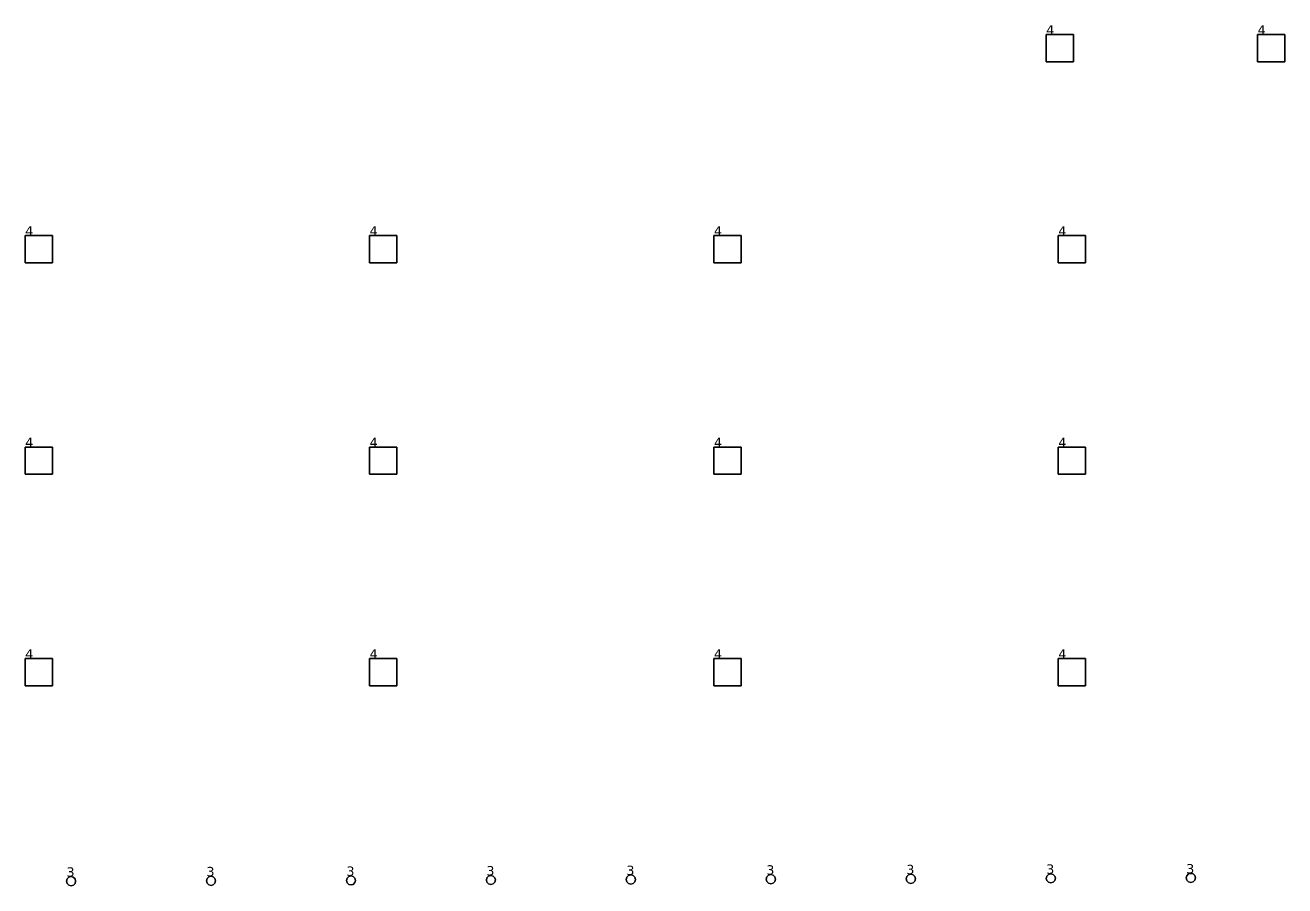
# Model space of a CAD drawing. Header units: inches. Extents: x -3 to 1235, y -1 to 963.
# Drawn here: x 79.65 to 103.96, y 65.94 to 82.55 of the extents above; entities that cross this region are included whole.
import ezdxf

# ---------------------------------------------------------------- set-up
doc = ezdxf.new("R2010")
doc.units = ezdxf.units.IN
doc.header["$MEASUREMENT"] = 0
doc.layers.add('DLX_TERR_LUM', color=7, linetype='Continuous', true_color=0x000000)
doc.layers.add('DLX_TERR_LUMKEY_IDX', color=7, linetype='Continuous', true_color=0x7f7f7f)
doc.styles.add('TableTextStyle', font='')
doc.styles.get('TableTextStyle').set_extended_font_data('VERDANA.TTF')

msp = doc.modelspace()

# ---------------------------------------------------------------- linework, layer by layer
at = {"layer": 'DLX_TERR_LUM'}
for points in [[(99.354, 81.846, 0), (99.354, 82.371, 0)], [(99.354, 82.371, 0), (99.354, 82.371, 0)], [(99.354, 82.371, 0), (99.354, 81.846, 0)], [(99.354, 82.371, 0), (99.879, 82.371, 0)], [(99.879, 82.371, 0), (99.354, 82.371, 0)], [(99.354, 82.371, 0), (99.354, 82.371, 0)], [(99.879, 82.371, 0), (99.354, 82.371, 0)], [(99.354, 82.371, 0), (99.354, 81.846, 0)], [(99.354, 81.846, 0), (99.354, 82.371, 0)], [(99.354, 82.371, 0), (99.879, 82.371, 0)], [(99.879, 82.371, 0), (99.879, 82.371, 0)], [(99.879, 82.371, 0), (99.879, 81.846, 0)], [(99.879, 81.846, 0), (99.879, 82.371, 0)], [(99.879, 82.371, 0), (99.879, 82.371, 0)], [(99.879, 81.846, 0), (99.879, 82.371, 0)], [(99.879, 82.371, 0), (99.879, 81.846, 0)], [(103.435, 81.846, 0), (103.435, 82.371, 0)], [(103.435, 82.371, 0), (103.435, 82.371, 0)], [(103.435, 82.371, 0), (103.435, 81.846, 0)], [(103.435, 82.371, 0), (103.96, 82.371, 0)], [(103.96, 82.371, 0), (103.435, 82.371, 0)], [(103.435, 82.371, 0), (103.435, 82.371, 0)], [(103.96, 82.371, 0), (103.435, 82.371, 0)], [(103.435, 82.371, 0), (103.435, 81.846, 0)], [(103.435, 81.846, 0), (103.435, 82.371, 0)], [(103.435, 82.371, 0), (103.96, 82.371, 0)], [(103.96, 82.371, 0), (103.96, 82.371, 0)], [(103.96, 82.371, 0), (103.96, 81.846, 0)], [(103.96, 81.846, 0), (103.96, 82.371, 0)], [(103.96, 82.371, 0), (103.96, 82.371, 0)], [(103.96, 81.846, 0), (103.96, 82.371, 0)], [(103.96, 82.371, 0), (103.96, 81.846, 0)], [(99.879, 81.846, 0), (99.354, 81.846, 0)], [(99.354, 81.846, 0), (99.354, 81.846, 0)], [(99.354, 81.846, 0), (99.879, 81.846, 0)], [(99.354, 81.846, 0), (99.354, 81.846, 0)], [(99.354, 81.846, 0), (99.879, 81.846, 0)], [(99.879, 81.846, 0), (99.354, 81.846, 0)], [(99.879, 81.846, 0), (99.879, 81.846, 0)], [(99.879, 81.846, 0), (99.879, 81.846, 0)], [(103.96, 81.846, 0), (103.435, 81.846, 0)], [(103.435, 81.846, 0), (103.435, 81.846, 0)], [(103.435, 81.846, 0), (103.96, 81.846, 0)], [(103.435, 81.846, 0), (103.435, 81.846, 0)], [(103.435, 81.846, 0), (103.96, 81.846, 0)], [(103.96, 81.846, 0), (103.435, 81.846, 0)], [(103.96, 81.846, 0), (103.96, 81.846, 0)], [(103.96, 81.846, 0), (103.96, 81.846, 0)], [(79.648, 77.968, 0), (79.648, 78.493, 0)], [(79.648, 78.493, 0), (79.648, 78.493, 0)], [(79.648, 78.493, 0), (79.648, 77.968, 0)], [(79.648, 78.493, 0), (80.173, 78.493, 0)], [(80.173, 78.493, 0), (79.648, 78.493, 0)], [(79.648, 78.493, 0), (79.648, 78.493, 0)], [(80.173, 78.493, 0), (79.648, 78.493, 0)], [(79.648, 78.493, 0), (79.648, 77.968, 0)], [(79.648, 77.968, 0), (79.648, 78.493, 0)], [(79.648, 78.493, 0), (80.173, 78.493, 0)], [(80.173, 78.493, 0), (80.173, 78.493, 0)], [(80.173, 78.493, 0), (80.173, 77.968, 0)], [(80.173, 77.968, 0), (80.173, 78.493, 0)], [(80.173, 78.493, 0), (80.173, 78.493, 0)], [(80.173, 77.968, 0), (80.173, 78.493, 0)], [(80.173, 78.493, 0), (80.173, 77.968, 0)], [(86.295, 77.968, 0), (86.295, 78.493, 0)], [(86.295, 78.493, 0), (86.295, 78.493, 0)], [(86.295, 78.493, 0), (86.295, 77.968, 0)], [(86.295, 78.493, 0), (86.82, 78.493, 0)], [(86.82, 78.493, 0), (86.295, 78.493, 0)], [(86.295, 78.493, 0), (86.295, 78.493, 0)], [(86.82, 78.493, 0), (86.295, 78.493, 0)], [(86.295, 78.493, 0), (86.295, 77.968, 0)], [(86.295, 77.968, 0), (86.295, 78.493, 0)], [(86.295, 78.493, 0), (86.82, 78.493, 0)], [(86.82, 78.493, 0), (86.82, 78.493, 0)], [(86.82, 78.493, 0), (86.82, 77.968, 0)], [(86.82, 77.968, 0), (86.82, 78.493, 0)], [(86.82, 78.493, 0), (86.82, 78.493, 0)], [(86.82, 77.968, 0), (86.82, 78.493, 0)], [(86.82, 78.493, 0), (86.82, 77.968, 0)], [(92.942, 77.968, 0), (92.942, 78.493, 0)], [(92.942, 78.493, 0), (92.942, 78.493, 0)], [(92.942, 78.493, 0), (92.942, 77.968, 0)], [(92.942, 78.493, 0), (93.467, 78.493, 0)], [(93.467, 78.493, 0), (92.942, 78.493, 0)], [(92.942, 78.493, 0), (92.942, 78.493, 0)], [(93.467, 78.493, 0), (92.942, 78.493, 0)], [(92.942, 78.493, 0), (92.942, 77.968, 0)], [(92.942, 77.968, 0), (92.942, 78.493, 0)], [(92.942, 78.493, 0), (93.467, 78.493, 0)], [(93.467, 78.493, 0), (93.467, 78.493, 0)], [(93.467, 78.493, 0), (93.467, 77.968, 0)], [(93.467, 77.968, 0), (93.467, 78.493, 0)], [(93.467, 78.493, 0), (93.467, 78.493, 0)], [(93.467, 77.968, 0), (93.467, 78.493, 0)], [(93.467, 78.493, 0), (93.467, 77.968, 0)], [(99.589, 77.968, 0), (99.589, 78.493, 0)], [(99.589, 78.493, 0), (99.589, 78.493, 0)], [(99.589, 78.493, 0), (99.589, 77.968, 0)], [(99.589, 78.493, 0), (100.114, 78.493, 0)], [(100.114, 78.493, 0), (99.589, 78.493, 0)], [(99.589, 78.493, 0), (99.589, 78.493, 0)], [(100.114, 78.493, 0), (99.589, 78.493, 0)], [(99.589, 78.493, 0), (99.589, 77.968, 0)], [(99.589, 77.968, 0), (99.589, 78.493, 0)], [(99.589, 78.493, 0), (100.114, 78.493, 0)], [(100.114, 78.493, 0), (100.114, 78.493, 0)], [(100.114, 78.493, 0), (100.114, 77.968, 0)], [(100.114, 77.968, 0), (100.114, 78.493, 0)], [(100.114, 78.493, 0), (100.114, 78.493, 0)], [(100.114, 77.968, 0), (100.114, 78.493, 0)], [(100.114, 78.493, 0), (100.114, 77.968, 0)], [(80.173, 77.968, 0), (79.648, 77.968, 0)], [(79.648, 77.968, 0), (79.648, 77.968, 0)], [(79.648, 77.968, 0), (80.173, 77.968, 0)], [(79.648, 77.968, 0), (79.648, 77.968, 0)], [(79.648, 77.968, 0), (80.173, 77.968, 0)], [(80.173, 77.968, 0), (79.648, 77.968, 0)], [(80.173, 77.968, 0), (80.173, 77.968, 0)], [(80.173, 77.968, 0), (80.173, 77.968, 0)], [(86.82, 77.968, 0), (86.295, 77.968, 0)], [(86.295, 77.968, 0), (86.295, 77.968, 0)], [(86.295, 77.968, 0), (86.82, 77.968, 0)], [(86.295, 77.968, 0), (86.295, 77.968, 0)], [(86.295, 77.968, 0), (86.82, 77.968, 0)], [(86.82, 77.968, 0), (86.295, 77.968, 0)], [(86.82, 77.968, 0), (86.82, 77.968, 0)], [(86.82, 77.968, 0), (86.82, 77.968, 0)], [(93.467, 77.968, 0), (92.942, 77.968, 0)], [(92.942, 77.968, 0), (92.942, 77.968, 0)], [(92.942, 77.968, 0), (93.467, 77.968, 0)], [(92.942, 77.968, 0), (92.942, 77.968, 0)], [(92.942, 77.968, 0), (93.467, 77.968, 0)], [(93.467, 77.968, 0), (92.942, 77.968, 0)], [(93.467, 77.968, 0), (93.467, 77.968, 0)], [(93.467, 77.968, 0), (93.467, 77.968, 0)], [(100.114, 77.968, 0), (99.589, 77.968, 0)], [(99.589, 77.968, 0), (99.589, 77.968, 0)], [(99.589, 77.968, 0), (100.114, 77.968, 0)], [(99.589, 77.968, 0), (99.589, 77.968, 0)], [(99.589, 77.968, 0), (100.114, 77.968, 0)], [(100.114, 77.968, 0), (99.589, 77.968, 0)], [(100.114, 77.968, 0), (100.114, 77.968, 0)], [(100.114, 77.968, 0), (100.114, 77.968, 0)], [(79.648, 73.886, 0), (79.648, 74.411, 0)], [(79.648, 74.411, 0), (79.648, 74.411, 0)], [(79.648, 74.411, 0), (79.648, 73.886, 0)], [(79.648, 74.411, 0), (80.173, 74.411, 0)], [(80.173, 74.411, 0), (79.648, 74.411, 0)], [(79.648, 74.411, 0), (79.648, 74.411, 0)], [(80.173, 74.411, 0), (79.648, 74.411, 0)], [(79.648, 74.411, 0), (79.648, 73.886, 0)], [(79.648, 73.886, 0), (79.648, 74.411, 0)], [(79.648, 74.411, 0), (80.173, 74.411, 0)], [(80.173, 74.411, 0), (80.173, 74.411, 0)], [(80.173, 74.411, 0), (80.173, 73.886, 0)], [(80.173, 73.886, 0), (80.173, 74.411, 0)], [(80.173, 74.411, 0), (80.173, 74.411, 0)], [(80.173, 73.886, 0), (80.173, 74.411, 0)], [(80.173, 74.411, 0), (80.173, 73.886, 0)], [(86.295, 73.886, 0), (86.295, 74.411, 0)], [(86.295, 74.411, 0), (86.295, 74.411, 0)], [(86.295, 74.411, 0), (86.295, 73.886, 0)], [(86.295, 74.411, 0), (86.82, 74.411, 0)], [(86.82, 74.411, 0), (86.295, 74.411, 0)], [(86.295, 74.411, 0), (86.295, 74.411, 0)], [(86.82, 74.411, 0), (86.295, 74.411, 0)], [(86.295, 74.411, 0), (86.295, 73.886, 0)], [(86.295, 73.886, 0), (86.295, 74.411, 0)], [(86.295, 74.411, 0), (86.82, 74.411, 0)], [(86.82, 74.411, 0), (86.82, 74.411, 0)], [(86.82, 74.411, 0), (86.82, 73.886, 0)], [(86.82, 73.886, 0), (86.82, 74.411, 0)], [(86.82, 74.411, 0), (86.82, 74.411, 0)], [(86.82, 73.886, 0), (86.82, 74.411, 0)], [(86.82, 74.411, 0), (86.82, 73.886, 0)], [(92.942, 73.886, 0), (92.942, 74.411, 0)], [(92.942, 74.411, 0), (92.942, 74.411, 0)], [(92.942, 74.411, 0), (92.942, 73.886, 0)], [(92.942, 74.411, 0), (93.467, 74.411, 0)], [(93.467, 74.411, 0), (92.942, 74.411, 0)], [(92.942, 74.411, 0), (92.942, 74.411, 0)], [(93.467, 74.411, 0), (92.942, 74.411, 0)], [(92.942, 74.411, 0), (92.942, 73.886, 0)], [(92.942, 73.886, 0), (92.942, 74.411, 0)], [(92.942, 74.411, 0), (93.467, 74.411, 0)], [(93.467, 74.411, 0), (93.467, 74.411, 0)], [(93.467, 74.411, 0), (93.467, 73.886, 0)], [(93.467, 73.886, 0), (93.467, 74.411, 0)], [(93.467, 74.411, 0), (93.467, 74.411, 0)], [(93.467, 73.886, 0), (93.467, 74.411, 0)], [(93.467, 74.411, 0), (93.467, 73.886, 0)], [(99.589, 73.886, 0), (99.589, 74.411, 0)], [(99.589, 74.411, 0), (99.589, 74.411, 0)], [(99.589, 74.411, 0), (99.589, 73.886, 0)], [(99.589, 74.411, 0), (100.114, 74.411, 0)], [(100.114, 74.411, 0), (99.589, 74.411, 0)], [(99.589, 74.411, 0), (99.589, 74.411, 0)], [(100.114, 74.411, 0), (99.589, 74.411, 0)], [(99.589, 74.411, 0), (99.589, 73.886, 0)], [(99.589, 73.886, 0), (99.589, 74.411, 0)], [(99.589, 74.411, 0), (100.114, 74.411, 0)], [(100.114, 74.411, 0), (100.114, 74.411, 0)], [(100.114, 74.411, 0), (100.114, 73.886, 0)], [(100.114, 73.886, 0), (100.114, 74.411, 0)], [(100.114, 74.411, 0), (100.114, 74.411, 0)], [(100.114, 73.886, 0), (100.114, 74.411, 0)], [(100.114, 74.411, 0), (100.114, 73.886, 0)], [(80.173, 73.886, 0), (79.648, 73.886, 0)], [(79.648, 73.886, 0), (79.648, 73.886, 0)], [(79.648, 73.886, 0), (80.173, 73.886, 0)], [(79.648, 73.886, 0), (79.648, 73.886, 0)], [(79.648, 73.886, 0), (80.173, 73.886, 0)], [(80.173, 73.886, 0), (79.648, 73.886, 0)], [(80.173, 73.886, 0), (80.173, 73.886, 0)], [(80.173, 73.886, 0), (80.173, 73.886, 0)], [(86.82, 73.886, 0), (86.295, 73.886, 0)], [(86.295, 73.886, 0), (86.295, 73.886, 0)], [(86.295, 73.886, 0), (86.82, 73.886, 0)], [(86.295, 73.886, 0), (86.295, 73.886, 0)], [(86.295, 73.886, 0), (86.82, 73.886, 0)], [(86.82, 73.886, 0), (86.295, 73.886, 0)], [(86.82, 73.886, 0), (86.82, 73.886, 0)], [(86.82, 73.886, 0), (86.82, 73.886, 0)], [(93.467, 73.886, 0), (92.942, 73.886, 0)], [(92.942, 73.886, 0), (92.942, 73.886, 0)], [(92.942, 73.886, 0), (93.467, 73.886, 0)], [(92.942, 73.886, 0), (92.942, 73.886, 0)], [(92.942, 73.886, 0), (93.467, 73.886, 0)], [(93.467, 73.886, 0), (92.942, 73.886, 0)], [(93.467, 73.886, 0), (93.467, 73.886, 0)], [(93.467, 73.886, 0), (93.467, 73.886, 0)], [(100.114, 73.886, 0), (99.589, 73.886, 0)], [(99.589, 73.886, 0), (99.589, 73.886, 0)], [(99.589, 73.886, 0), (100.114, 73.886, 0)], [(99.589, 73.886, 0), (99.589, 73.886, 0)], [(99.589, 73.886, 0), (100.114, 73.886, 0)], [(100.114, 73.886, 0), (99.589, 73.886, 0)], [(100.114, 73.886, 0), (100.114, 73.886, 0)], [(100.114, 73.886, 0), (100.114, 73.886, 0)], [(79.648, 69.804, 0), (79.648, 70.329, 0)], [(79.648, 70.329, 0), (79.648, 70.329, 0)], [(79.648, 70.329, 0), (79.648, 69.804, 0)], [(79.648, 70.329, 0), (80.173, 70.329, 0)], [(80.173, 70.329, 0), (79.648, 70.329, 0)], [(79.648, 70.329, 0), (79.648, 70.329, 0)], [(80.173, 70.329, 0), (79.648, 70.329, 0)], [(79.648, 70.329, 0), (79.648, 69.804, 0)], [(79.648, 69.804, 0), (79.648, 70.329, 0)], [(79.648, 70.329, 0), (80.173, 70.329, 0)], [(80.173, 70.329, 0), (80.173, 70.329, 0)], [(80.173, 70.329, 0), (80.173, 69.804, 0)], [(80.173, 69.804, 0), (80.173, 70.329, 0)], [(80.173, 70.329, 0), (80.173, 70.329, 0)], [(80.173, 69.804, 0), (80.173, 70.329, 0)], [(80.173, 70.329, 0), (80.173, 69.804, 0)], [(86.295, 69.804, 0), (86.295, 70.329, 0)], [(86.295, 70.329, 0), (86.295, 70.329, 0)], [(86.295, 70.329, 0), (86.295, 69.804, 0)], [(86.295, 70.329, 0), (86.82, 70.329, 0)], [(86.82, 70.329, 0), (86.295, 70.329, 0)], [(86.295, 70.329, 0), (86.295, 70.329, 0)], [(86.82, 70.329, 0), (86.295, 70.329, 0)], [(86.295, 70.329, 0), (86.295, 69.804, 0)], [(86.295, 69.804, 0), (86.295, 70.329, 0)], [(86.295, 70.329, 0), (86.82, 70.329, 0)], [(86.82, 70.329, 0), (86.82, 70.329, 0)], [(86.82, 70.329, 0), (86.82, 69.804, 0)], [(86.82, 69.804, 0), (86.82, 70.329, 0)], [(86.82, 70.329, 0), (86.82, 70.329, 0)], [(86.82, 69.804, 0), (86.82, 70.329, 0)], [(86.82, 70.329, 0), (86.82, 69.804, 0)], [(92.942, 69.804, 0), (92.942, 70.329, 0)], [(92.942, 70.329, 0), (92.942, 70.329, 0)], [(92.942, 70.329, 0), (92.942, 69.804, 0)], [(92.942, 70.329, 0), (93.467, 70.329, 0)], [(93.467, 70.329, 0), (92.942, 70.329, 0)], [(92.942, 70.329, 0), (92.942, 70.329, 0)], [(93.467, 70.329, 0), (92.942, 70.329, 0)], [(92.942, 70.329, 0), (92.942, 69.804, 0)], [(92.942, 69.804, 0), (92.942, 70.329, 0)], [(92.942, 70.329, 0), (93.467, 70.329, 0)], [(93.467, 70.329, 0), (93.467, 70.329, 0)], [(93.467, 70.329, 0), (93.467, 69.804, 0)], [(93.467, 69.804, 0), (93.467, 70.329, 0)], [(93.467, 70.329, 0), (93.467, 70.329, 0)], [(93.467, 69.804, 0), (93.467, 70.329, 0)], [(93.467, 70.329, 0), (93.467, 69.804, 0)], [(99.589, 69.804, 0), (99.589, 70.329, 0)], [(99.589, 70.329, 0), (99.589, 70.329, 0)], [(99.589, 70.329, 0), (99.589, 69.804, 0)], [(99.589, 70.329, 0), (100.114, 70.329, 0)], [(100.114, 70.329, 0), (99.589, 70.329, 0)], [(99.589, 70.329, 0), (99.589, 70.329, 0)], [(100.114, 70.329, 0), (99.589, 70.329, 0)], [(99.589, 70.329, 0), (99.589, 69.804, 0)], [(99.589, 69.804, 0), (99.589, 70.329, 0)], [(99.589, 70.329, 0), (100.114, 70.329, 0)], [(100.114, 70.329, 0), (100.114, 70.329, 0)], [(100.114, 70.329, 0), (100.114, 69.804, 0)], [(100.114, 69.804, 0), (100.114, 70.329, 0)], [(100.114, 70.329, 0), (100.114, 70.329, 0)], [(100.114, 69.804, 0), (100.114, 70.329, 0)], [(100.114, 70.329, 0), (100.114, 69.804, 0)], [(80.173, 69.804, 0), (79.648, 69.804, 0)], [(79.648, 69.804, 0), (79.648, 69.804, 0)], [(79.648, 69.804, 0), (80.173, 69.804, 0)], [(79.648, 69.804, 0), (79.648, 69.804, 0)], [(79.648, 69.804, 0), (80.173, 69.804, 0)], [(80.173, 69.804, 0), (79.648, 69.804, 0)], [(80.173, 69.804, 0), (80.173, 69.804, 0)], [(80.173, 69.804, 0), (80.173, 69.804, 0)], [(86.82, 69.804, 0), (86.295, 69.804, 0)], [(86.295, 69.804, 0), (86.295, 69.804, 0)], [(86.295, 69.804, 0), (86.82, 69.804, 0)], [(86.295, 69.804, 0), (86.295, 69.804, 0)], [(86.295, 69.804, 0), (86.82, 69.804, 0)], [(86.82, 69.804, 0), (86.295, 69.804, 0)], [(86.82, 69.804, 0), (86.82, 69.804, 0)], [(86.82, 69.804, 0), (86.82, 69.804, 0)], [(93.467, 69.804, 0), (92.942, 69.804, 0)], [(92.942, 69.804, 0), (92.942, 69.804, 0)], [(92.942, 69.804, 0), (93.467, 69.804, 0)], [(92.942, 69.804, 0), (92.942, 69.804, 0)], [(92.942, 69.804, 0), (93.467, 69.804, 0)], [(93.467, 69.804, 0), (92.942, 69.804, 0)], [(93.467, 69.804, 0), (93.467, 69.804, 0)], [(93.467, 69.804, 0), (93.467, 69.804, 0)], [(100.114, 69.804, 0), (99.589, 69.804, 0)], [(99.589, 69.804, 0), (99.589, 69.804, 0)], [(99.589, 69.804, 0), (100.114, 69.804, 0)], [(99.589, 69.804, 0), (99.589, 69.804, 0)], [(99.589, 69.804, 0), (100.114, 69.804, 0)], [(100.114, 69.804, 0), (99.589, 69.804, 0)], [(100.114, 69.804, 0), (100.114, 69.804, 0)], [(100.114, 69.804, 0), (100.114, 69.804, 0)], [(83.19, 66.117, 0), (83.234, 66.129, 0)], [(83.234, 66.129, 0), (83.19, 66.117, 0)], [(83.234, 66.129, 0), (83.19, 66.117, 0)], [(83.19, 66.117, 0), (83.234, 66.129, 0)], [(83.234, 66.129, 0), (83.234, 66.129, 0)], [(83.234, 66.129, 0), (83.279, 66.117, 0)], [(83.279, 66.117, 0), (83.234, 66.129, 0)], [(83.234, 66.129, 0), (83.234, 66.129, 0)], [(83.279, 66.117, 0), (83.234, 66.129, 0)], [(83.234, 66.129, 0), (83.279, 66.117, 0)], [(85.892, 66.125, 0), (85.936, 66.137, 0)], [(85.936, 66.137, 0), (85.892, 66.125, 0)], [(85.936, 66.137, 0), (85.892, 66.125, 0)], [(85.892, 66.125, 0), (85.936, 66.137, 0)], [(85.936, 66.137, 0), (85.936, 66.137, 0)], [(85.936, 66.137, 0), (85.98, 66.125, 0)], [(85.98, 66.125, 0), (85.936, 66.137, 0)], [(85.936, 66.137, 0), (85.936, 66.137, 0)], [(85.98, 66.125, 0), (85.936, 66.137, 0)], [(85.936, 66.137, 0), (85.98, 66.125, 0)], [(88.561, 66.101, 0), (88.593, 66.133, 0)], [(88.593, 66.133, 0), (88.561, 66.101, 0)], [(88.593, 66.133, 0), (88.561, 66.101, 0)], [(88.561, 66.101, 0), (88.593, 66.133, 0)], [(88.593, 66.133, 0), (88.638, 66.145, 0)], [(88.638, 66.145, 0), (88.593, 66.133, 0)], [(88.638, 66.145, 0), (88.593, 66.133, 0)], [(88.593, 66.133, 0), (88.638, 66.145, 0)], [(88.593, 66.133, 0), (88.593, 66.133, 0)], [(88.593, 66.133, 0), (88.593, 66.133, 0)], [(88.638, 66.145, 0), (88.638, 66.145, 0)], [(88.638, 66.145, 0), (88.682, 66.133, 0)], [(88.682, 66.133, 0), (88.638, 66.145, 0)], [(88.638, 66.145, 0), (88.638, 66.145, 0)], [(88.682, 66.133, 0), (88.638, 66.145, 0)], [(88.638, 66.145, 0), (88.682, 66.133, 0)], [(88.682, 66.133, 0), (88.682, 66.133, 0)], [(88.682, 66.133, 0), (88.714, 66.101, 0)], [(88.714, 66.101, 0), (88.682, 66.133, 0)], [(88.682, 66.133, 0), (88.682, 66.133, 0)], [(88.714, 66.101, 0), (88.682, 66.133, 0)], [(88.682, 66.133, 0), (88.714, 66.101, 0)], [(91.263, 66.109, 0), (91.295, 66.141, 0)], [(91.295, 66.141, 0), (91.263, 66.109, 0)], [(91.295, 66.141, 0), (91.263, 66.109, 0)], [(91.263, 66.109, 0), (91.295, 66.141, 0)], [(91.295, 66.141, 0), (91.339, 66.153, 0)], [(91.339, 66.153, 0), (91.295, 66.141, 0)], [(91.339, 66.153, 0), (91.295, 66.141, 0)], [(91.295, 66.141, 0), (91.339, 66.153, 0)], [(91.295, 66.141, 0), (91.295, 66.141, 0)], [(91.295, 66.141, 0), (91.295, 66.141, 0)], [(91.339, 66.153, 0), (91.339, 66.153, 0)], [(91.339, 66.153, 0), (91.383, 66.141, 0)], [(91.383, 66.141, 0), (91.339, 66.153, 0)], [(91.339, 66.153, 0), (91.339, 66.153, 0)], [(91.383, 66.141, 0), (91.339, 66.153, 0)], [(91.339, 66.153, 0), (91.383, 66.141, 0)], [(91.383, 66.141, 0), (91.383, 66.141, 0)], [(91.383, 66.141, 0), (91.416, 66.109, 0)], [(91.416, 66.109, 0), (91.383, 66.141, 0)], [(91.383, 66.141, 0), (91.383, 66.141, 0)], [(91.416, 66.109, 0), (91.383, 66.141, 0)], [(91.383, 66.141, 0), (91.416, 66.109, 0)], [(93.964, 66.116, 0), (93.997, 66.149, 0)], [(93.997, 66.149, 0), (93.964, 66.116, 0)], [(93.997, 66.149, 0), (93.964, 66.116, 0)], [(93.964, 66.116, 0), (93.997, 66.149, 0)], [(93.997, 66.149, 0), (94.041, 66.161, 0)], [(94.041, 66.161, 0), (93.997, 66.149, 0)], [(94.041, 66.161, 0), (93.997, 66.149, 0)], [(93.997, 66.149, 0), (94.041, 66.161, 0)], [(93.997, 66.149, 0), (93.997, 66.149, 0)], [(93.997, 66.149, 0), (93.997, 66.149, 0)], [(94.041, 66.161, 0), (94.041, 66.161, 0)], [(94.041, 66.161, 0), (94.085, 66.149, 0)], [(94.085, 66.149, 0), (94.041, 66.161, 0)], [(94.041, 66.161, 0), (94.041, 66.161, 0)], [(94.085, 66.149, 0), (94.041, 66.161, 0)], [(94.041, 66.161, 0), (94.085, 66.149, 0)], [(94.085, 66.149, 0), (94.085, 66.149, 0)], [(94.085, 66.149, 0), (94.117, 66.117, 0)], [(94.117, 66.117, 0), (94.085, 66.149, 0)], [(94.085, 66.149, 0), (94.085, 66.149, 0)], [(94.117, 66.117, 0), (94.085, 66.149, 0)], [(94.085, 66.149, 0), (94.117, 66.117, 0)], [(96.666, 66.124, 0), (96.698, 66.157, 0)], [(96.698, 66.157, 0), (96.666, 66.124, 0)], [(96.698, 66.157, 0), (96.666, 66.124, 0)], [(96.666, 66.124, 0), (96.698, 66.157, 0)], [(96.698, 66.157, 0), (96.742, 66.169, 0)], [(96.742, 66.169, 0), (96.698, 66.157, 0)], [(96.742, 66.169, 0), (96.698, 66.157, 0)], [(96.698, 66.157, 0), (96.742, 66.169, 0)], [(96.698, 66.157, 0), (96.698, 66.157, 0)], [(96.698, 66.157, 0), (96.698, 66.157, 0)], [(96.742, 66.169, 0), (96.742, 66.169, 0)], [(96.742, 66.169, 0), (96.786, 66.157, 0)], [(96.786, 66.157, 0), (96.742, 66.169, 0)], [(96.742, 66.169, 0), (96.742, 66.169, 0)], [(96.786, 66.157, 0), (96.742, 66.169, 0)], [(96.742, 66.169, 0), (96.786, 66.157, 0)], [(96.786, 66.157, 0), (96.786, 66.157, 0)], [(96.786, 66.157, 0), (96.819, 66.125, 0)], [(96.819, 66.125, 0), (96.786, 66.157, 0)], [(96.786, 66.157, 0), (96.786, 66.157, 0)], [(96.819, 66.125, 0), (96.786, 66.157, 0)], [(96.786, 66.157, 0), (96.819, 66.125, 0)], [(99.356, 66.088, 0), (99.367, 66.132, 0)], [(99.367, 66.132, 0), (99.356, 66.088, 0)], [(99.367, 66.132, 0), (99.356, 66.088, 0)], [(99.356, 66.088, 0), (99.367, 66.132, 0)], [(99.367, 66.132, 0), (99.4, 66.165, 0)], [(99.4, 66.165, 0), (99.367, 66.132, 0)], [(99.4, 66.165, 0), (99.367, 66.132, 0)], [(99.367, 66.132, 0), (99.4, 66.165, 0)], [(99.367, 66.132, 0), (99.367, 66.132, 0)], [(99.367, 66.132, 0), (99.367, 66.132, 0)], [(99.4, 66.165, 0), (99.444, 66.177, 0)], [(99.444, 66.177, 0), (99.4, 66.165, 0)], [(99.444, 66.177, 0), (99.4, 66.165, 0)], [(99.4, 66.165, 0), (99.444, 66.177, 0)], [(99.4, 66.165, 0), (99.4, 66.165, 0)], [(99.4, 66.165, 0), (99.4, 66.165, 0)], [(99.444, 66.177, 0), (99.444, 66.177, 0)], [(99.444, 66.177, 0), (99.488, 66.165, 0)], [(99.488, 66.165, 0), (99.444, 66.177, 0)], [(99.444, 66.177, 0), (99.444, 66.177, 0)], [(99.488, 66.165, 0), (99.444, 66.177, 0)], [(99.444, 66.177, 0), (99.488, 66.165, 0)], [(99.488, 66.165, 0), (99.488, 66.165, 0)], [(99.488, 66.165, 0), (99.52, 66.133, 0)], [(99.52, 66.133, 0), (99.488, 66.165, 0)], [(99.488, 66.165, 0), (99.488, 66.165, 0)], [(99.52, 66.133, 0), (99.488, 66.165, 0)], [(99.488, 66.165, 0), (99.52, 66.133, 0)], [(99.52, 66.133, 0), (99.52, 66.133, 0)], [(99.52, 66.133, 0), (99.532, 66.089, 0)], [(99.532, 66.089, 0), (99.52, 66.133, 0)], [(99.52, 66.133, 0), (99.52, 66.133, 0)], [(99.532, 66.089, 0), (99.52, 66.133, 0)], [(99.52, 66.133, 0), (99.532, 66.089, 0)], [(102.057, 66.096, 0), (102.069, 66.14, 0)], [(102.069, 66.14, 0), (102.057, 66.096, 0)], [(102.069, 66.14, 0), (102.057, 66.096, 0)], [(102.057, 66.096, 0), (102.069, 66.14, 0)], [(102.069, 66.14, 0), (102.101, 66.173, 0)], [(102.101, 66.173, 0), (102.069, 66.14, 0)], [(102.101, 66.173, 0), (102.069, 66.14, 0)], [(102.069, 66.14, 0), (102.101, 66.173, 0)], [(102.069, 66.14, 0), (102.069, 66.14, 0)], [(102.069, 66.14, 0), (102.069, 66.14, 0)], [(102.101, 66.173, 0), (102.145, 66.185, 0)], [(102.145, 66.185, 0), (102.101, 66.173, 0)], [(102.145, 66.185, 0), (102.101, 66.173, 0)], [(102.101, 66.173, 0), (102.145, 66.185, 0)], [(102.101, 66.173, 0), (102.101, 66.173, 0)], [(102.101, 66.173, 0), (102.101, 66.173, 0)], [(102.145, 66.185, 0), (102.145, 66.185, 0)], [(102.145, 66.185, 0), (102.19, 66.173, 0)], [(102.19, 66.173, 0), (102.145, 66.185, 0)], [(102.145, 66.185, 0), (102.145, 66.185, 0)], [(102.19, 66.173, 0), (102.145, 66.185, 0)], [(102.145, 66.185, 0), (102.19, 66.173, 0)], [(102.19, 66.173, 0), (102.19, 66.173, 0)], [(102.19, 66.173, 0), (102.222, 66.141, 0)], [(102.222, 66.141, 0), (102.19, 66.173, 0)], [(102.19, 66.173, 0), (102.19, 66.173, 0)], [(102.222, 66.141, 0), (102.19, 66.173, 0)], [(102.19, 66.173, 0), (102.222, 66.141, 0)], [(102.222, 66.141, 0), (102.222, 66.141, 0)], [(102.222, 66.141, 0), (102.234, 66.097, 0)], [(102.234, 66.097, 0), (102.222, 66.141, 0)], [(102.222, 66.141, 0), (102.222, 66.141, 0)], [(102.234, 66.097, 0), (102.222, 66.141, 0)], [(102.222, 66.141, 0), (102.234, 66.097, 0)], [(80.445, 66.033, 0), (80.457, 66.077, 0)], [(80.457, 66.077, 0), (80.445, 66.033, 0)], [(80.457, 66.077, 0), (80.445, 66.033, 0)], [(80.445, 66.033, 0), (80.457, 66.077, 0)], [(80.457, 65.988, 0), (80.445, 66.033, 0)], [(80.445, 66.033, 0), (80.445, 66.033, 0)], [(80.445, 66.033, 0), (80.457, 65.988, 0)], [(80.445, 66.033, 0), (80.445, 66.033, 0)], [(80.445, 66.033, 0), (80.457, 65.988, 0)], [(80.457, 65.988, 0), (80.445, 66.033, 0)], [(80.457, 66.077, 0), (80.489, 66.109, 0)], [(80.489, 66.109, 0), (80.457, 66.077, 0)], [(80.489, 66.109, 0), (80.457, 66.077, 0)], [(80.457, 66.077, 0), (80.489, 66.109, 0)], [(80.457, 66.077, 0), (80.457, 66.077, 0)], [(80.457, 66.077, 0), (80.457, 66.077, 0)], [(80.457, 65.988, 0), (80.457, 65.988, 0)], [(80.489, 65.956, 0), (80.457, 65.988, 0)], [(80.457, 65.988, 0), (80.457, 65.988, 0)], [(80.457, 65.988, 0), (80.489, 65.956, 0)], [(80.457, 65.988, 0), (80.489, 65.956, 0)], [(80.489, 65.956, 0), (80.457, 65.988, 0)], [(80.489, 66.109, 0), (80.533, 66.121, 0)], [(80.533, 66.121, 0), (80.489, 66.109, 0)], [(80.533, 66.121, 0), (80.489, 66.109, 0)], [(80.489, 66.109, 0), (80.533, 66.121, 0)], [(80.489, 66.109, 0), (80.489, 66.109, 0)], [(80.489, 66.109, 0), (80.489, 66.109, 0)], [(80.533, 65.944, 0), (80.489, 65.956, 0)], [(80.489, 65.956, 0), (80.489, 65.956, 0)], [(80.489, 65.956, 0), (80.533, 65.944, 0)], [(80.489, 65.956, 0), (80.489, 65.956, 0)], [(80.489, 65.956, 0), (80.533, 65.944, 0)], [(80.533, 65.944, 0), (80.489, 65.956, 0)], [(80.533, 66.121, 0), (80.533, 66.121, 0)], [(80.533, 66.121, 0), (80.577, 66.11, 0)], [(80.577, 66.11, 0), (80.533, 66.121, 0)], [(80.533, 66.121, 0), (80.533, 66.121, 0)], [(80.577, 66.11, 0), (80.533, 66.121, 0)], [(80.533, 66.121, 0), (80.577, 66.11, 0)], [(80.578, 65.956, 0), (80.533, 65.944, 0)], [(80.533, 65.944, 0), (80.578, 65.956, 0)], [(80.533, 65.944, 0), (80.578, 65.956, 0)], [(80.578, 65.956, 0), (80.533, 65.944, 0)], [(80.533, 65.944, 0), (80.533, 65.944, 0)], [(80.533, 65.944, 0), (80.533, 65.944, 0)], [(80.577, 66.11, 0), (80.577, 66.11, 0)], [(80.577, 66.11, 0), (80.61, 66.077, 0)], [(80.61, 66.077, 0), (80.577, 66.11, 0)], [(80.577, 66.11, 0), (80.577, 66.11, 0)], [(80.61, 66.077, 0), (80.577, 66.11, 0)], [(80.577, 66.11, 0), (80.61, 66.077, 0)], [(80.61, 65.989, 0), (80.578, 65.956, 0)], [(80.578, 65.956, 0), (80.61, 65.989, 0)], [(80.578, 65.956, 0), (80.61, 65.989, 0)], [(80.61, 65.989, 0), (80.578, 65.956, 0)], [(80.578, 65.956, 0), (80.578, 65.956, 0)], [(80.578, 65.956, 0), (80.578, 65.956, 0)], [(80.61, 66.077, 0), (80.61, 66.077, 0)], [(80.61, 66.077, 0), (80.622, 66.033, 0)], [(80.622, 66.033, 0), (80.61, 66.077, 0)], [(80.61, 66.077, 0), (80.61, 66.077, 0)], [(80.622, 66.033, 0), (80.61, 66.077, 0)], [(80.61, 66.077, 0), (80.622, 66.033, 0)], [(80.622, 66.033, 0), (80.61, 65.989, 0)], [(80.61, 65.989, 0), (80.622, 66.033, 0)], [(80.61, 65.989, 0), (80.622, 66.033, 0)], [(80.622, 66.033, 0), (80.61, 65.989, 0)], [(80.61, 65.989, 0), (80.61, 65.989, 0)], [(80.61, 65.989, 0), (80.61, 65.989, 0)], [(80.622, 66.033, 0), (80.622, 66.033, 0)], [(80.622, 66.033, 0), (80.622, 66.033, 0)], [(83.146, 66.041, 0), (83.158, 66.085, 0)], [(83.158, 66.085, 0), (83.146, 66.041, 0)], [(83.158, 66.085, 0), (83.146, 66.041, 0)], [(83.146, 66.041, 0), (83.158, 66.085, 0)], [(83.158, 65.996, 0), (83.146, 66.041, 0)], [(83.146, 66.041, 0), (83.146, 66.041, 0)], [(83.146, 66.041, 0), (83.158, 65.996, 0)], [(83.146, 66.041, 0), (83.146, 66.041, 0)], [(83.146, 66.041, 0), (83.158, 65.996, 0)], [(83.158, 65.996, 0), (83.146, 66.041, 0)], [(83.158, 66.085, 0), (83.19, 66.117, 0)], [(83.19, 66.117, 0), (83.158, 66.085, 0)], [(83.19, 66.117, 0), (83.158, 66.085, 0)], [(83.158, 66.085, 0), (83.19, 66.117, 0)], [(83.158, 66.085, 0), (83.158, 66.085, 0)], [(83.158, 66.085, 0), (83.158, 66.085, 0)], [(83.158, 65.996, 0), (83.158, 65.996, 0)], [(83.191, 65.964, 0), (83.158, 65.996, 0)], [(83.158, 65.996, 0), (83.158, 65.996, 0)], [(83.158, 65.996, 0), (83.191, 65.964, 0)], [(83.158, 65.996, 0), (83.191, 65.964, 0)], [(83.191, 65.964, 0), (83.158, 65.996, 0)], [(83.19, 66.117, 0), (83.19, 66.117, 0)], [(83.19, 66.117, 0), (83.19, 66.117, 0)], [(83.235, 65.952, 0), (83.191, 65.964, 0)], [(83.191, 65.964, 0), (83.191, 65.964, 0)], [(83.191, 65.964, 0), (83.235, 65.952, 0)], [(83.191, 65.964, 0), (83.191, 65.964, 0)], [(83.191, 65.964, 0), (83.235, 65.952, 0)], [(83.235, 65.952, 0), (83.191, 65.964, 0)], [(83.279, 65.964, 0), (83.235, 65.952, 0)], [(83.235, 65.952, 0), (83.279, 65.964, 0)], [(83.235, 65.952, 0), (83.279, 65.964, 0)], [(83.279, 65.964, 0), (83.235, 65.952, 0)], [(83.235, 65.952, 0), (83.235, 65.952, 0)], [(83.235, 65.952, 0), (83.235, 65.952, 0)], [(83.279, 66.117, 0), (83.279, 66.117, 0)], [(83.279, 66.117, 0), (83.311, 66.085, 0)], [(83.311, 66.085, 0), (83.279, 66.117, 0)], [(83.279, 66.117, 0), (83.279, 66.117, 0)], [(83.311, 66.085, 0), (83.279, 66.117, 0)], [(83.279, 66.117, 0), (83.311, 66.085, 0)], [(83.311, 65.997, 0), (83.279, 65.964, 0)], [(83.279, 65.964, 0), (83.311, 65.997, 0)], [(83.279, 65.964, 0), (83.311, 65.997, 0)], [(83.311, 65.997, 0), (83.279, 65.964, 0)], [(83.279, 65.964, 0), (83.279, 65.964, 0)], [(83.279, 65.964, 0), (83.279, 65.964, 0)], [(83.311, 66.085, 0), (83.311, 66.085, 0)], [(83.311, 66.085, 0), (83.323, 66.041, 0)], [(83.323, 66.041, 0), (83.311, 66.085, 0)], [(83.311, 66.085, 0), (83.311, 66.085, 0)], [(83.323, 66.041, 0), (83.311, 66.085, 0)], [(83.311, 66.085, 0), (83.323, 66.041, 0)], [(83.323, 66.041, 0), (83.311, 65.997, 0)], [(83.311, 65.997, 0), (83.323, 66.041, 0)], [(83.311, 65.997, 0), (83.323, 66.041, 0)], [(83.323, 66.041, 0), (83.311, 65.997, 0)], [(83.311, 65.997, 0), (83.311, 65.997, 0)], [(83.311, 65.997, 0), (83.311, 65.997, 0)], [(83.323, 66.041, 0), (83.323, 66.041, 0)], [(83.323, 66.041, 0), (83.323, 66.041, 0)], [(85.848, 66.048, 0), (85.86, 66.093, 0)], [(85.86, 66.093, 0), (85.848, 66.048, 0)], [(85.86, 66.093, 0), (85.848, 66.048, 0)], [(85.848, 66.048, 0), (85.86, 66.093, 0)], [(85.86, 66.004, 0), (85.848, 66.048, 0)], [(85.848, 66.048, 0), (85.848, 66.048, 0)], [(85.848, 66.048, 0), (85.86, 66.004, 0)], [(85.848, 66.048, 0), (85.848, 66.048, 0)], [(85.848, 66.048, 0), (85.86, 66.004, 0)], [(85.86, 66.004, 0), (85.848, 66.048, 0)], [(85.86, 66.093, 0), (85.892, 66.125, 0)], [(85.892, 66.125, 0), (85.86, 66.093, 0)], [(85.892, 66.125, 0), (85.86, 66.093, 0)], [(85.86, 66.093, 0), (85.892, 66.125, 0)], [(85.86, 66.093, 0), (85.86, 66.093, 0)], [(85.86, 66.093, 0), (85.86, 66.093, 0)], [(85.86, 66.004, 0), (85.86, 66.004, 0)], [(85.892, 65.972, 0), (85.86, 66.004, 0)], [(85.86, 66.004, 0), (85.86, 66.004, 0)], [(85.86, 66.004, 0), (85.892, 65.972, 0)], [(85.86, 66.004, 0), (85.892, 65.972, 0)], [(85.892, 65.972, 0), (85.86, 66.004, 0)], [(85.892, 66.125, 0), (85.892, 66.125, 0)], [(85.892, 66.125, 0), (85.892, 66.125, 0)], [(85.937, 65.96, 0), (85.892, 65.972, 0)], [(85.892, 65.972, 0), (85.892, 65.972, 0)], [(85.892, 65.972, 0), (85.937, 65.96, 0)], [(85.892, 65.972, 0), (85.892, 65.972, 0)], [(85.892, 65.972, 0), (85.937, 65.96, 0)], [(85.937, 65.96, 0), (85.892, 65.972, 0)], [(85.981, 65.972, 0), (85.937, 65.96, 0)], [(85.937, 65.96, 0), (85.981, 65.972, 0)], [(85.937, 65.96, 0), (85.981, 65.972, 0)], [(85.981, 65.972, 0), (85.937, 65.96, 0)], [(85.937, 65.96, 0), (85.937, 65.96, 0)], [(85.937, 65.96, 0), (85.937, 65.96, 0)], [(85.98, 66.125, 0), (85.98, 66.125, 0)], [(85.98, 66.125, 0), (86.013, 66.093, 0)], [(86.013, 66.093, 0), (85.98, 66.125, 0)], [(85.98, 66.125, 0), (85.98, 66.125, 0)], [(86.013, 66.093, 0), (85.98, 66.125, 0)], [(85.98, 66.125, 0), (86.013, 66.093, 0)], [(86.013, 66.005, 0), (85.981, 65.972, 0)], [(85.981, 65.972, 0), (86.013, 66.005, 0)], [(85.981, 65.972, 0), (86.013, 66.005, 0)], [(86.013, 66.005, 0), (85.981, 65.972, 0)], [(85.981, 65.972, 0), (85.981, 65.972, 0)], [(85.981, 65.972, 0), (85.981, 65.972, 0)], [(86.013, 66.093, 0), (86.013, 66.093, 0)], [(86.013, 66.093, 0), (86.025, 66.049, 0)], [(86.025, 66.049, 0), (86.013, 66.093, 0)], [(86.013, 66.093, 0), (86.013, 66.093, 0)], [(86.025, 66.049, 0), (86.013, 66.093, 0)], [(86.013, 66.093, 0), (86.025, 66.049, 0)], [(86.025, 66.049, 0), (86.013, 66.005, 0)], [(86.013, 66.005, 0), (86.025, 66.049, 0)], [(86.013, 66.005, 0), (86.025, 66.049, 0)], [(86.025, 66.049, 0), (86.013, 66.005, 0)], [(86.013, 66.005, 0), (86.013, 66.005, 0)], [(86.013, 66.005, 0), (86.013, 66.005, 0)], [(86.025, 66.049, 0), (86.025, 66.049, 0)], [(86.025, 66.049, 0), (86.025, 66.049, 0)], [(88.549, 66.056, 0), (88.561, 66.101, 0)], [(88.561, 66.101, 0), (88.549, 66.056, 0)], [(88.561, 66.101, 0), (88.549, 66.056, 0)], [(88.549, 66.056, 0), (88.561, 66.101, 0)], [(88.561, 66.012, 0), (88.549, 66.056, 0)], [(88.549, 66.056, 0), (88.549, 66.056, 0)], [(88.549, 66.056, 0), (88.561, 66.012, 0)], [(88.549, 66.056, 0), (88.549, 66.056, 0)], [(88.549, 66.056, 0), (88.561, 66.012, 0)], [(88.561, 66.012, 0), (88.549, 66.056, 0)], [(88.561, 66.101, 0), (88.561, 66.101, 0)], [(88.561, 66.101, 0), (88.561, 66.101, 0)], [(88.561, 66.012, 0), (88.561, 66.012, 0)], [(88.594, 65.98, 0), (88.561, 66.012, 0)], [(88.561, 66.012, 0), (88.561, 66.012, 0)], [(88.561, 66.012, 0), (88.594, 65.98, 0)], [(88.561, 66.012, 0), (88.594, 65.98, 0)], [(88.594, 65.98, 0), (88.561, 66.012, 0)], [(88.638, 65.968, 0), (88.594, 65.98, 0)], [(88.594, 65.98, 0), (88.594, 65.98, 0)], [(88.594, 65.98, 0), (88.638, 65.968, 0)], [(88.594, 65.98, 0), (88.594, 65.98, 0)], [(88.594, 65.98, 0), (88.638, 65.968, 0)], [(88.638, 65.968, 0), (88.594, 65.98, 0)], [(88.682, 65.98, 0), (88.638, 65.968, 0)], [(88.638, 65.968, 0), (88.682, 65.98, 0)], [(88.638, 65.968, 0), (88.682, 65.98, 0)], [(88.682, 65.98, 0), (88.638, 65.968, 0)], [(88.638, 65.968, 0), (88.638, 65.968, 0)], [(88.638, 65.968, 0), (88.638, 65.968, 0)], [(88.715, 66.013, 0), (88.682, 65.98, 0)], [(88.682, 65.98, 0), (88.715, 66.013, 0)], [(88.682, 65.98, 0), (88.715, 66.013, 0)], [(88.715, 66.013, 0), (88.682, 65.98, 0)], [(88.682, 65.98, 0), (88.682, 65.98, 0)], [(88.682, 65.98, 0), (88.682, 65.98, 0)], [(88.714, 66.101, 0), (88.714, 66.101, 0)], [(88.714, 66.101, 0), (88.726, 66.057, 0)], [(88.726, 66.057, 0), (88.714, 66.101, 0)], [(88.714, 66.101, 0), (88.714, 66.101, 0)], [(88.726, 66.057, 0), (88.714, 66.101, 0)], [(88.714, 66.101, 0), (88.726, 66.057, 0)], [(88.726, 66.057, 0), (88.715, 66.013, 0)], [(88.715, 66.013, 0), (88.726, 66.057, 0)], [(88.715, 66.013, 0), (88.726, 66.057, 0)], [(88.726, 66.057, 0), (88.715, 66.013, 0)], [(88.715, 66.013, 0), (88.715, 66.013, 0)], [(88.715, 66.013, 0), (88.715, 66.013, 0)], [(88.726, 66.057, 0), (88.726, 66.057, 0)], [(88.726, 66.057, 0), (88.726, 66.057, 0)], [(91.251, 66.064, 0), (91.263, 66.109, 0)], [(91.263, 66.109, 0), (91.251, 66.064, 0)], [(91.263, 66.109, 0), (91.251, 66.064, 0)], [(91.251, 66.064, 0), (91.263, 66.109, 0)], [(91.263, 66.02, 0), (91.251, 66.064, 0)], [(91.251, 66.064, 0), (91.251, 66.064, 0)], [(91.251, 66.064, 0), (91.263, 66.02, 0)], [(91.251, 66.064, 0), (91.251, 66.064, 0)], [(91.251, 66.064, 0), (91.263, 66.02, 0)], [(91.263, 66.02, 0), (91.251, 66.064, 0)], [(91.263, 66.109, 0), (91.263, 66.109, 0)], [(91.263, 66.109, 0), (91.263, 66.109, 0)], [(91.263, 66.02, 0), (91.263, 66.02, 0)], [(91.295, 65.988, 0), (91.263, 66.02, 0)], [(91.263, 66.02, 0), (91.263, 66.02, 0)], [(91.263, 66.02, 0), (91.295, 65.988, 0)], [(91.263, 66.02, 0), (91.295, 65.988, 0)], [(91.295, 65.988, 0), (91.263, 66.02, 0)], [(91.34, 65.976, 0), (91.295, 65.988, 0)], [(91.295, 65.988, 0), (91.295, 65.988, 0)], [(91.295, 65.988, 0), (91.34, 65.976, 0)], [(91.295, 65.988, 0), (91.295, 65.988, 0)], [(91.295, 65.988, 0), (91.34, 65.976, 0)], [(91.34, 65.976, 0), (91.295, 65.988, 0)], [(91.384, 65.988, 0), (91.34, 65.976, 0)], [(91.34, 65.976, 0), (91.384, 65.988, 0)], [(91.34, 65.976, 0), (91.384, 65.988, 0)], [(91.384, 65.988, 0), (91.34, 65.976, 0)], [(91.34, 65.976, 0), (91.34, 65.976, 0)], [(91.34, 65.976, 0), (91.34, 65.976, 0)], [(91.416, 66.021, 0), (91.384, 65.988, 0)], [(91.384, 65.988, 0), (91.416, 66.021, 0)], [(91.384, 65.988, 0), (91.416, 66.021, 0)], [(91.416, 66.021, 0), (91.384, 65.988, 0)], [(91.384, 65.988, 0), (91.384, 65.988, 0)], [(91.384, 65.988, 0), (91.384, 65.988, 0)], [(91.416, 66.109, 0), (91.416, 66.109, 0)], [(91.416, 66.109, 0), (91.428, 66.065, 0)], [(91.428, 66.065, 0), (91.416, 66.109, 0)], [(91.416, 66.109, 0), (91.416, 66.109, 0)], [(91.428, 66.065, 0), (91.416, 66.109, 0)], [(91.416, 66.109, 0), (91.428, 66.065, 0)], [(91.428, 66.065, 0), (91.416, 66.021, 0)], [(91.416, 66.021, 0), (91.428, 66.065, 0)], [(91.416, 66.021, 0), (91.428, 66.065, 0)], [(91.428, 66.065, 0), (91.416, 66.021, 0)], [(91.416, 66.021, 0), (91.416, 66.021, 0)], [(91.416, 66.021, 0), (91.416, 66.021, 0)], [(91.428, 66.065, 0), (91.428, 66.065, 0)], [(91.428, 66.065, 0), (91.428, 66.065, 0)], [(93.953, 66.072, 0), (93.964, 66.116, 0)], [(93.964, 66.116, 0), (93.953, 66.072, 0)], [(93.964, 66.116, 0), (93.953, 66.072, 0)], [(93.953, 66.072, 0), (93.964, 66.116, 0)], [(93.965, 66.028, 0), (93.953, 66.072, 0)], [(93.953, 66.072, 0), (93.953, 66.072, 0)], [(93.953, 66.072, 0), (93.965, 66.028, 0)], [(93.953, 66.072, 0), (93.953, 66.072, 0)], [(93.953, 66.072, 0), (93.965, 66.028, 0)], [(93.965, 66.028, 0), (93.953, 66.072, 0)], [(93.964, 66.116, 0), (93.964, 66.116, 0)], [(93.964, 66.116, 0), (93.964, 66.116, 0)], [(93.965, 66.028, 0), (93.965, 66.028, 0)], [(93.997, 65.996, 0), (93.965, 66.028, 0)], [(93.965, 66.028, 0), (93.965, 66.028, 0)], [(93.965, 66.028, 0), (93.997, 65.996, 0)], [(93.965, 66.028, 0), (93.997, 65.996, 0)], [(93.997, 65.996, 0), (93.965, 66.028, 0)], [(94.041, 65.984, 0), (93.997, 65.996, 0)], [(93.997, 65.996, 0), (93.997, 65.996, 0)], [(93.997, 65.996, 0), (94.041, 65.984, 0)], [(93.997, 65.996, 0), (93.997, 65.996, 0)], [(93.997, 65.996, 0), (94.041, 65.984, 0)], [(94.041, 65.984, 0), (93.997, 65.996, 0)], [(94.085, 65.996, 0), (94.041, 65.984, 0)], [(94.041, 65.984, 0), (94.085, 65.996, 0)], [(94.041, 65.984, 0), (94.085, 65.996, 0)], [(94.085, 65.996, 0), (94.041, 65.984, 0)], [(94.041, 65.984, 0), (94.041, 65.984, 0)], [(94.041, 65.984, 0), (94.041, 65.984, 0)], [(94.118, 66.029, 0), (94.085, 65.996, 0)], [(94.085, 65.996, 0), (94.118, 66.029, 0)], [(94.085, 65.996, 0), (94.118, 66.029, 0)], [(94.118, 66.029, 0), (94.085, 65.996, 0)], [(94.085, 65.996, 0), (94.085, 65.996, 0)], [(94.085, 65.996, 0), (94.085, 65.996, 0)], [(94.117, 66.117, 0), (94.117, 66.117, 0)], [(94.117, 66.117, 0), (94.129, 66.073, 0)], [(94.129, 66.073, 0), (94.117, 66.117, 0)], [(94.117, 66.117, 0), (94.117, 66.117, 0)], [(94.129, 66.073, 0), (94.117, 66.117, 0)], [(94.117, 66.117, 0), (94.129, 66.073, 0)], [(94.129, 66.073, 0), (94.118, 66.029, 0)], [(94.118, 66.029, 0), (94.129, 66.073, 0)], [(94.118, 66.029, 0), (94.129, 66.073, 0)], [(94.129, 66.073, 0), (94.118, 66.029, 0)], [(94.118, 66.029, 0), (94.118, 66.029, 0)], [(94.118, 66.029, 0), (94.118, 66.029, 0)], [(94.129, 66.073, 0), (94.129, 66.073, 0)], [(94.129, 66.073, 0), (94.129, 66.073, 0)], [(96.654, 66.08, 0), (96.666, 66.124, 0)], [(96.666, 66.124, 0), (96.654, 66.08, 0)], [(96.666, 66.124, 0), (96.654, 66.08, 0)], [(96.654, 66.08, 0), (96.666, 66.124, 0)], [(96.666, 66.036, 0), (96.654, 66.08, 0)], [(96.654, 66.08, 0), (96.654, 66.08, 0)], [(96.654, 66.08, 0), (96.666, 66.036, 0)], [(96.654, 66.08, 0), (96.654, 66.08, 0)], [(96.654, 66.08, 0), (96.666, 66.036, 0)], [(96.666, 66.036, 0), (96.654, 66.08, 0)], [(96.666, 66.124, 0), (96.666, 66.124, 0)], [(96.666, 66.124, 0), (96.666, 66.124, 0)], [(96.666, 66.036, 0), (96.666, 66.036, 0)], [(96.699, 66.004, 0), (96.666, 66.036, 0)], [(96.666, 66.036, 0), (96.666, 66.036, 0)], [(96.666, 66.036, 0), (96.699, 66.004, 0)], [(96.666, 66.036, 0), (96.699, 66.004, 0)], [(96.699, 66.004, 0), (96.666, 66.036, 0)], [(96.743, 65.992, 0), (96.699, 66.004, 0)], [(96.699, 66.004, 0), (96.699, 66.004, 0)], [(96.699, 66.004, 0), (96.743, 65.992, 0)], [(96.699, 66.004, 0), (96.699, 66.004, 0)], [(96.699, 66.004, 0), (96.743, 65.992, 0)], [(96.743, 65.992, 0), (96.699, 66.004, 0)], [(96.787, 66.004, 0), (96.743, 65.992, 0)], [(96.743, 65.992, 0), (96.787, 66.004, 0)], [(96.743, 65.992, 0), (96.787, 66.004, 0)], [(96.787, 66.004, 0), (96.743, 65.992, 0)], [(96.743, 65.992, 0), (96.743, 65.992, 0)], [(96.743, 65.992, 0), (96.743, 65.992, 0)], [(96.819, 66.036, 0), (96.787, 66.004, 0)], [(96.787, 66.004, 0), (96.819, 66.036, 0)], [(96.787, 66.004, 0), (96.819, 66.036, 0)], [(96.819, 66.036, 0), (96.787, 66.004, 0)], [(96.787, 66.004, 0), (96.787, 66.004, 0)], [(96.787, 66.004, 0), (96.787, 66.004, 0)], [(96.819, 66.125, 0), (96.819, 66.125, 0)], [(96.819, 66.125, 0), (96.831, 66.081, 0)], [(96.831, 66.081, 0), (96.819, 66.125, 0)], [(96.819, 66.125, 0), (96.819, 66.125, 0)], [(96.831, 66.081, 0), (96.819, 66.125, 0)], [(96.819, 66.125, 0), (96.831, 66.081, 0)], [(96.831, 66.081, 0), (96.819, 66.036, 0)], [(96.819, 66.036, 0), (96.831, 66.081, 0)], [(96.819, 66.036, 0), (96.831, 66.081, 0)], [(96.831, 66.081, 0), (96.819, 66.036, 0)], [(96.819, 66.036, 0), (96.819, 66.036, 0)], [(96.819, 66.036, 0), (96.819, 66.036, 0)], [(96.831, 66.081, 0), (96.831, 66.081, 0)], [(96.831, 66.081, 0), (96.831, 66.081, 0)], [(99.368, 66.044, 0), (99.356, 66.088, 0)], [(99.356, 66.088, 0), (99.356, 66.088, 0)], [(99.356, 66.088, 0), (99.368, 66.044, 0)], [(99.356, 66.088, 0), (99.356, 66.088, 0)], [(99.356, 66.088, 0), (99.368, 66.044, 0)], [(99.368, 66.044, 0), (99.356, 66.088, 0)], [(99.368, 66.044, 0), (99.368, 66.044, 0)], [(99.4, 66.012, 0), (99.368, 66.044, 0)], [(99.368, 66.044, 0), (99.368, 66.044, 0)], [(99.368, 66.044, 0), (99.4, 66.012, 0)], [(99.368, 66.044, 0), (99.4, 66.012, 0)], [(99.4, 66.012, 0), (99.368, 66.044, 0)], [(99.444, 66, 0), (99.4, 66.012, 0)], [(99.4, 66.012, 0), (99.4, 66.012, 0)], [(99.4, 66.012, 0), (99.444, 66, 0)], [(99.4, 66.012, 0), (99.4, 66.012, 0)], [(99.4, 66.012, 0), (99.444, 66, 0)], [(99.444, 66, 0), (99.4, 66.012, 0)], [(99.488, 66.012, 0), (99.444, 66, 0)], [(99.444, 66, 0), (99.488, 66.012, 0)], [(99.444, 66, 0), (99.488, 66.012, 0)], [(99.488, 66.012, 0), (99.444, 66, 0)], [(99.444, 66, 0), (99.444, 66, 0)], [(99.444, 66, 0), (99.444, 66, 0)], [(99.521, 66.044, 0), (99.488, 66.012, 0)], [(99.488, 66.012, 0), (99.521, 66.044, 0)], [(99.488, 66.012, 0), (99.521, 66.044, 0)], [(99.521, 66.044, 0), (99.488, 66.012, 0)], [(99.488, 66.012, 0), (99.488, 66.012, 0)], [(99.488, 66.012, 0), (99.488, 66.012, 0)], [(99.532, 66.089, 0), (99.521, 66.044, 0)], [(99.521, 66.044, 0), (99.532, 66.089, 0)], [(99.521, 66.044, 0), (99.532, 66.089, 0)], [(99.532, 66.089, 0), (99.521, 66.044, 0)], [(99.521, 66.044, 0), (99.521, 66.044, 0)], [(99.521, 66.044, 0), (99.521, 66.044, 0)], [(99.532, 66.089, 0), (99.532, 66.089, 0)], [(99.532, 66.089, 0), (99.532, 66.089, 0)], [(102.069, 66.052, 0), (102.057, 66.096, 0)], [(102.057, 66.096, 0), (102.057, 66.096, 0)], [(102.057, 66.096, 0), (102.069, 66.052, 0)], [(102.057, 66.096, 0), (102.057, 66.096, 0)], [(102.057, 66.096, 0), (102.069, 66.052, 0)], [(102.069, 66.052, 0), (102.057, 66.096, 0)], [(102.069, 66.052, 0), (102.069, 66.052, 0)], [(102.102, 66.02, 0), (102.069, 66.052, 0)], [(102.069, 66.052, 0), (102.069, 66.052, 0)], [(102.069, 66.052, 0), (102.102, 66.02, 0)], [(102.069, 66.052, 0), (102.102, 66.02, 0)], [(102.102, 66.02, 0), (102.069, 66.052, 0)], [(102.146, 66.008, 0), (102.102, 66.02, 0)], [(102.102, 66.02, 0), (102.102, 66.02, 0)], [(102.102, 66.02, 0), (102.146, 66.008, 0)], [(102.102, 66.02, 0), (102.102, 66.02, 0)], [(102.102, 66.02, 0), (102.146, 66.008, 0)], [(102.146, 66.008, 0), (102.102, 66.02, 0)], [(102.19, 66.02, 0), (102.146, 66.008, 0)], [(102.146, 66.008, 0), (102.19, 66.02, 0)], [(102.146, 66.008, 0), (102.19, 66.02, 0)], [(102.19, 66.02, 0), (102.146, 66.008, 0)], [(102.146, 66.008, 0), (102.146, 66.008, 0)], [(102.146, 66.008, 0), (102.146, 66.008, 0)], [(102.222, 66.052, 0), (102.19, 66.02, 0)], [(102.19, 66.02, 0), (102.222, 66.052, 0)], [(102.19, 66.02, 0), (102.222, 66.052, 0)], [(102.222, 66.052, 0), (102.19, 66.02, 0)], [(102.19, 66.02, 0), (102.19, 66.02, 0)], [(102.19, 66.02, 0), (102.19, 66.02, 0)], [(102.234, 66.097, 0), (102.222, 66.052, 0)], [(102.222, 66.052, 0), (102.234, 66.097, 0)], [(102.222, 66.052, 0), (102.234, 66.097, 0)], [(102.234, 66.097, 0), (102.222, 66.052, 0)], [(102.222, 66.052, 0), (102.222, 66.052, 0)], [(102.222, 66.052, 0), (102.222, 66.052, 0)], [(102.234, 66.097, 0), (102.234, 66.097, 0)], [(102.234, 66.097, 0), (102.234, 66.097, 0)]]:
    msp.add_polyline3d(points, dxfattribs=at)

# ---------------------------------------------------------------- texts
at = {"layer": 'DLX_TERR_LUMKEY_IDX', "style": 'TableTextStyle'}
for s, p in [('4', (99.354, 82.371)), ('4', (103.435, 82.371)), ('4', (79.648, 78.493)), ('4', (86.295, 78.493)), ('4', (92.942, 78.493)), ('4', (99.589, 78.493)), ('4', (79.648, 74.411)), ('4', (86.295, 74.411)), ('4', (92.942, 74.411)), ('4', (99.589, 74.411)), ('4', (79.648, 70.329)), ('4', (86.295, 70.329)), ('4', (92.942, 70.329)), ('4', (99.589, 70.329)), ('3', (80.445, 66.121)), ('3', (83.146, 66.129)), ('3', (85.848, 66.137)), ('3', (88.549, 66.145)), ('3', (91.251, 66.153)), ('3', (93.952, 66.161)), ('3', (96.654, 66.169)), ('3', (99.355, 66.177)), ('3', (102.057, 66.184))]:
    msp.add_text(s, height=0.18, dxfattribs=at).set_placement(p)

doc.saveas('drawing.dxf')
